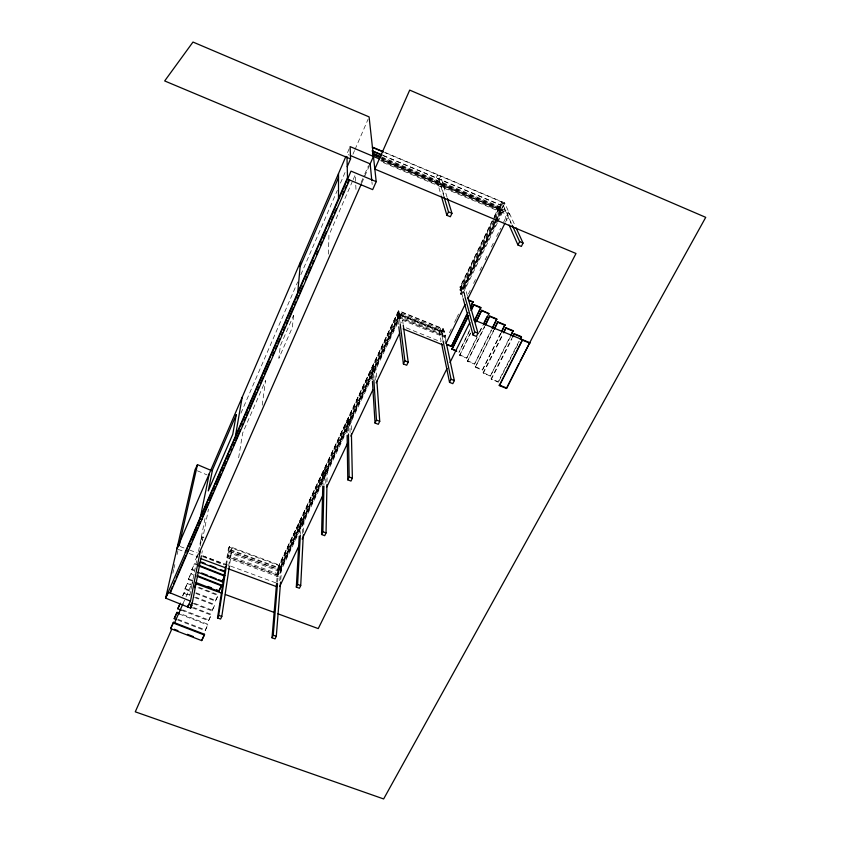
<?xml version="1.0" encoding="UTF-8"?>
<svg xmlns="http://www.w3.org/2000/svg" width="841" height="841" viewBox="0 0 841 841"><rect width="100%" height="100%" fill="white"/><g stroke="black" fill="none" stroke-linecap="round" stroke-linejoin="round"><path stroke-width="0.63" stroke-dasharray="4.21 3.15" d="M326.991 481.956L327.202 470.193L324.342 469.089L323.974 484.752M325.782 483.249L325.993 472.768L323.133 471.664L322.807 484.752M328.453 254.098L328.936 235.207L352.673 180.752M303.443 532.248L304.106 519.233L301.278 518.172L300.416 533.762M302.318 533.457L302.939 521.714L300.111 520.653L299.375 533.678M280.768 579.533L281.788 566.634L229.299 547.102L228.205 549.53L280.652 569.031L401.567 312.326L403.091 323.827M279.717 580.679L280.705 568.379L400.158 314.723L441.861 331.596L443.554 339.627M277.614 582.35L279.054 564.942L398.508 310.655L443.239 328.768L445.814 340.805M279.159 568.505L279.033 570.04L228.931 551.423L229.173 549.919L228.699 550.96L278.676 569.536L398.918 313.903M276.678 582.214L277.866 568.001L398.56 311.117L443.344 329.252L441.967 332.079L397.215 313.977L398.487 324.227M262.213 405.183L265.567 380.521L242.671 433.031L238.476 458.839M228.657 566.088L231.023 550.582L232.116 548.153L229.383 566.193M226.502 565.131L229.393 546.461L279.054 564.942L280.705 568.379L228.31 548.889L229.393 546.461M228.079 556.952L228.321 555.417L278.697 574.119L278.571 575.686L228.079 556.952L227.606 558.003L278.077 576.726L399.57 319.002M225.787 565.015L228.31 548.889M195.827 593.473L215.391 601.105L218.103 595.544L218.218 594.839L197.414 586.713M193.115 603.533L211.995 610.871L214.707 605.31L214.823 604.595L195.932 597.236M215.391 601.105L218.218 594.839M181.33 610.156L208.579 620.711L211.417 614.424L193.63 607.517M211.995 610.871L214.823 604.595M177.777 620.048L205.141 630.613L207.853 625.052L207.979 624.316L180.594 613.72M208.579 620.711L211.417 614.424M205.141 630.613L207.979 624.316M201.861 553.283L202.345 550.729M202.261 540.858L208.452 509.141M200.221 545.841L201.966 536.936L203.858 537.63M189.772 595.67L190.802 590.435M191.012 589.362L191.811 585.325M192.011 584.316L192.82 580.216M193.01 579.27L197.751 555.302M198.508 551.486L205.572 515.754M196.994 564.542L194.565 563.586L191.78 569.872L194.208 570.818M191.969 580.921L188.31 579.491L191.107 573.205L194.765 574.634M191.78 569.872L194.565 563.586M189.719 591.097L184.831 589.184L187.627 582.887L191.296 584.316M188.31 579.491L191.107 573.205M182.907 595.586L184.116 592.632L190.024 594.934M184.831 589.184L187.627 582.887M172.836 573.236L173.688 569.494M173.971 568.243L174.823 564.5M177.094 554.513L177.935 550.771M349.194 148.752L346.891 154.092L349.225 155.07M240.925 413.225L297.714 281.924M300.847 274.692L337.315 190.371M340.437 183.138L345.651 171.091M352.947 154.229L354.503 150.613M355.028 149.414L368.053 119.296M353.188 179.564L355.259 174.833L355.701 183.874M201.966 536.936L200.904 539.375L203.732 540.427M361.115 182.423L364.279 175.212M364.815 174.003L368.505 165.593M361.84 182.844L369.22 166.034M182.865 603.996L185.514 598.004M186.04 596.805L192.389 582.424M228.931 551.423L228.468 552.474L278.55 571.081L399.055 314.997M228.321 555.417L227.837 556.469L278.203 575.16L399.422 317.887M398.203 312.148L277.477 569.094L277.341 570.629L398.34 313.23L398.203 312.148L444.553 330.912L444.206 333.257L397.761 314.471L397.625 313.378L443.964 332.132L444.553 330.912M198.003 554.04L195.217 560.306L197.866 554.703M398.708 316.121L276.994 574.708L276.868 576.274L398.844 317.225L398.708 316.121L445.446 335.023L445.089 337.399L398.256 318.476L398.119 317.362L444.847 336.253L445.446 335.023M182.518 595.996L184.116 592.632M462.855 297.451L460.006 286.981L492.038 221.109M494.319 216.4L500.038 204.636L504.6 202.86L514.986 225.493M494.75 222.15L461.141 291.144L459.838 290.608L459.554 289.567L493.057 220.699M493.625 219.533L499.869 206.686L500.258 207.559L459.838 290.608M494.382 221.246L460.857 290.092L459.554 289.567M494.95 220.079L501.194 207.243L382.087 157.078M495.317 220.983L501.583 208.126L382.192 157.845M441.861 331.596L443.239 328.768M465.231 296.2L463.002 288.211L504.6 202.86L384.432 152.179M497.262 223.117L462.182 294.981L460.868 294.445L460.584 293.383L495.549 221.646M496.127 220.468L501.278 209.882L501.678 210.776L460.868 294.445M495.643 221.95L463.128 288.652L460.122 287.422L501.699 201.935L511.727 224.126M496.211 220.784L504.768 203.228L384.484 152.494M497.84 221.94L503.013 211.333L380.069 159.601M444.868 342.035L446.014 339.701M449.441 332.71L452.29 326.886M454.571 322.229L456.379 318.56M456.852 317.572L458.566 314.082M468.448 293.919L470.172 290.397M473.62 283.354L476.5 277.488M479.948 270.455L481.672 266.933M485.12 259.89L488.001 254.024M491.449 246.981L494.319 241.115M496.621 236.426L500.647 228.216M503.528 222.35L508.7 211.785L381.719 158.329M505.546 221.982L509.593 213.73L381.877 159.979M469.856 329.63L458.976 352.305L469.993 330.124M477.236 337.094L466.692 358.171L459.701 355.354L470.645 332.563M459.701 355.354L470.781 333.057M466.692 358.171L476.511 337.756M479.433 331.901L482.366 326.056M479.58 332.405L483.091 325.372M491.796 329.746L474.492 364.1L467.459 361.273L484.542 326.361M467.459 361.273L484.7 326.865M474.492 364.1L491.06 330.397M501.015 333.33L482.366 370.093L475.312 367.254L493.73 329.924M475.312 367.254L493.888 330.429M482.366 370.093L500.847 332.826M510.361 336.957L490.335 376.148L483.091 372.752L502.434 334.686M483.239 373.299L503.191 334.045M490.335 376.148L510.182 336.442M498.377 382.266L491.102 378.86L511.833 338.345M491.26 379.407L512.011 338.86M519.023 341.267L498.208 381.709L491.102 378.86M498.976 381.11L519.212 341.793M500.206 205.004L504.768 203.228M180.069 546.524L184.946 548.332M189.814 550.13L197.109 552.842M202.86 555.838L275.795 582.834M178.103 549.362L184.221 551.622M189.12 553.441L197.677 556.605M177.935 619.312L205.267 629.877M192.305 607.78L211.291 615.149M182.665 609.883L208.705 619.975M179.259 613.993L207.853 625.052M184.967 588.49L189.856 590.393M195.964 592.779L215.506 600.4M183.969 593.336L189.877 595.638M194.607 597.478L214.707 605.31M194.429 603.281L212.121 610.156M190.97 573.888L193.409 574.845M188.458 578.808L192.105 580.237M187.48 583.58L191.012 584.958M198.077 587.722L218.103 595.544M191.916 569.189L194.345 570.145M202.839 555.954L224.61 564.542M202.713 556.616L223.296 564.732M483.091 372.752L490.177 375.601M406.361 327.885L440.747 341.761M459.575 354.839L466.566 357.656M467.333 360.747L474.356 363.575M475.176 366.718L482.229 369.556M398.34 313.23L444.794 332.037M398.844 317.225L445.688 336.169M460.584 293.383L461.888 293.919L502.613 210.439L381.173 159.327M460.006 286.981L463.002 288.211M383.086 155.354L500.038 204.636L508.038 222.655M383.128 155.68L503.275 206.308L511.254 224.011M381.488 158.444L500.553 208.568L500.942 209.451L381.593 159.212M380.563 160.705L501.972 211.774L502.361 212.668L380.668 161.483M197.425 470.813L207.096 474.913M279.002 565.594L280.652 569.031M400.221 315.186L398.508 310.655L400.022 322.587M447.065 197.236L440.652 176.19L439.212 179.312L444.405 196.783M444.111 197.088L437.53 174.875L436.09 177.998L441.126 195.406M467.375 295.748L464.547 285.74L461.541 284.51L464.999 296.978M442.776 339.575L440.369 328.043L438.991 330.881L441.105 341.173M400.158 314.723L401.21 322.891M371.932 181.898L372.185 184.473M376.621 377.22L375.885 366.834L372.931 365.667L373.856 379.901M375.296 380.016L374.592 369.598L371.638 368.421L372.363 380.121M355.764 185.167L356.09 191.632M351.338 429.877L351.118 419.428L348.206 418.292L348.437 432.631M350.066 432.579L349.867 422.087L346.955 420.952L347.123 432.726M293.52 315.491L292.374 327.412L278.865 358.308L280.326 345.756L293.52 315.491"/><path stroke-width="1.26" d="M338.492 198.465L338.524 173.54M322.776 486.066L321.567 534.487L324.71 535.675L326.045 532.921L326.939 484.574M321.567 534.487L322.891 531.722L323.943 486.056M299.228 536.285L296.326 587.102L299.428 588.248L300.71 585.588L303.307 534.844M296.326 587.102L297.598 584.432L300.342 535.055M276.563 583.507L272.011 637.772L275.06 638.887L276.3 636.322L280.568 582.119M272.011 637.772L273.241 635.207L277.509 583.643M297.777 292.311L300.563 261.688M225.588 566.308L217.514 617.935L220.605 619.06L221.793 616.464L229.383 566.193M217.514 617.935L218.702 615.339L226.502 565.131M195.627 582.35L218.765 591.412L221.467 585.841L221.582 585.157L197.204 575.591M197.845 572.248L222.108 581.772L223.296 578.871M218.765 591.412L221.582 585.157M204.395 635.029L204.521 634.282L173.446 622.298L170.628 628.637L201.672 640.59L204.395 635.029L173.288 623.034L173.446 622.298M201.672 640.59L204.521 634.282M235.459 435.89L242.176 397.288M211.816 470.729L197.477 464.653L195.007 469.793L165.614 598.119L190.634 608.148L191.622 603.039M194.586 587.712L195.08 585.157M198.791 565.982L199.285 563.428M190.634 608.148L191.801 605.531L201.367 555.827M191.801 605.531L188.689 604.406L187.522 607.023L190.486 601.147L200.274 551.034M349.562 179.974L201.872 519.538L200.032 518.844L209.304 473.609M176.589 619.586L174.213 618.671L177.031 612.332L179.406 613.257M181.33 610.156L177.777 608.779L180.048 603.565M174.213 618.671L177.031 612.332M346.965 156.605L347.543 179.133L372.679 189.624L376.211 181.656L351.023 171.122L165.614 598.119L168.536 592.211L170.324 592.852L170.734 591.023M179.07 545.777L197.477 464.653M185.115 552.285L347.501 177.714M170.944 590.109L172.489 586.513M173.519 584.117L175.065 580.521M176.095 578.124L185.893 555.344M186.923 552.947L188.468 549.352M189.498 546.955L191.044 543.36M192.074 540.963L197.74 527.78M198.77 525.383L200.316 521.788M170.324 592.852L201.861 519.528L200.032 518.844M345.914 156.373L176.883 548.91L179.638 543.286M300.111 266.65L338.513 177.567M347.217 166.665L350.571 158.928L350.119 146.618L379.47 158.97M202.387 516.994L208.642 502.592M209.682 500.195L212.815 492.994M213.856 490.597L215.422 487.002M216.463 484.595L221.162 473.798M222.203 471.402L223.769 467.806M224.81 465.409L226.376 461.804M227.417 459.407L229.509 454.603M231.075 451.007L232.116 448.61M233.157 446.214L234.723 442.608M235.764 440.211L240.452 429.436M242.008 425.851L243.049 423.454M244.09 421.068L245.646 417.472M246.686 415.086L248.253 411.491M249.293 409.104L256.568 392.358M257.609 389.972L259.165 386.376M260.205 383.99L263.328 376.81M264.368 374.424L270.087 361.262M272.684 355.28L274.25 351.696M275.291 349.299L276.847 345.714M277.887 343.328L279.969 338.545M281.525 334.949L282.565 332.563M283.606 330.166L285.162 326.581M286.203 324.184L287.769 320.6M288.81 318.203L293.488 307.438M294.529 305.052L296.085 301.467M297.125 299.07L298.681 295.485M299.722 293.089L302.865 285.877M305.472 279.864L307.039 276.258M308.09 273.851L311.223 266.639M312.274 264.232L313.84 260.626M316.458 254.613L318.024 251.007M320.631 244.994L322.208 241.388M323.249 238.981L326.382 231.769M328.999 225.756L330.566 222.15M331.617 219.743L333.183 216.137M334.224 213.73L336.316 208.915M342.508 194.691L344.011 191.233M345.01 188.931L346.513 185.472M347.512 183.17L349.015 179.711M198.728 554.198L361.43 183.79M369.746 164.836L373.446 156.437M171.764 629.152L135.275 711.822L383.643 798.95L705.725 217.346L409.704 90.103L374.834 169.104L576.001 253.498L520.159 361.22M174.402 623.16L182.865 603.996M447.433 198.476L451.953 213.341L450.345 216.757L446.886 215.317L448.495 211.89L444.111 197.088M177.777 608.779L180.437 603.165M279.727 586.429L298.786 546.187M302.15 539.092L323.449 494.109M326.813 487.013L347.554 443.218M350.918 436.122L372.784 389.961M376.148 382.855L399.685 333.152M170.628 628.637L173.288 623.034M351.422 433.798L352.368 478.203L350.981 481.073L347.785 479.843L349.162 476.973L348.458 433.935M376.894 381.11L379.733 421.32L378.292 424.306L375.033 423.034L376.474 420.048L373.856 379.901M403.26 325.099L408.2 362.145L406.708 365.246L403.396 363.932L404.889 360.821L400.179 323.859M222.108 581.772L224.274 577.325M177.64 545.63L180.373 540.017M445.982 343.359L465.062 304.474M467.953 298.576L504.968 223.159M466.702 314.597L451.344 346.492L446.718 344.631M470.718 306.46L473.01 301.814L468.332 299.89M451.344 346.492L467.974 312.747M470.277 308.1L473.01 301.814M456.663 351.37L451.901 348.983L468.048 316.269M470.928 310.424L473.809 304.579L480.863 307.47L474.629 320.778M452.016 349.499L468.752 315.575M471.643 309.73L473.809 304.579M447.076 368.4L318.245 628.595L277.919 613.804M449.988 362.513L469.804 322.492M474.492 320.295L480.285 308.626M475.89 322.008L481.725 310.287L488.947 313.661L483.68 324.205M476.616 321.325L481.725 310.287M446.098 342.087L454.35 380.595L452.805 383.664L449.536 382.361L451.06 379.28L443.049 340.857M467.733 296.999L477.993 333.257L476.416 336.421L473.094 335.075L474.671 331.901L464.999 296.978M516.059 227.837L523.049 243.07L521.367 246.434L517.972 245.015L519.643 241.64L512.253 225.293M484.122 322.545L487.044 316.689M485.12 325.215L489.714 316.048L496.821 318.949L492.374 328.61M485.846 324.563L489.714 316.048M492.216 328.106L496.243 320.095M494.308 328.768L497.788 321.872L504.926 324.784L501.604 332.184M494.466 329.273L497.788 321.872M501.436 331.68L504.926 324.784M503.601 332.374L505.946 327.759L513.115 330.692L510.95 335.811M503.78 332.889L505.946 327.759M510.771 335.296L513.115 330.692M512.421 337.188L514.198 333.709L521.399 336.652L520.4 339.48M513.199 336.547L514.198 333.709M520.211 338.955L521.399 336.652M499.354 385.588L522.534 339.722L499.354 385.588L506.513 388.458L529.777 342.676L473.977 319.948M506.513 388.458L518.96 363.543M218.702 615.339L221.793 616.464M273.241 635.207L276.3 636.322M196.058 583.77L221.709 593.189M225.377 594.534L274.261 612.458M297.598 584.432L300.71 585.588M201.01 558.718L225.43 567.749M227.879 568.642L276.721 586.713M322.891 531.722L326.045 532.921M349.162 476.973L352.368 478.203M174.36 629.268L177.945 630.645M187.49 634.324L193.451 636.616M176.873 613.068L179.259 613.993M376.474 420.048L379.733 421.32M197.067 576.274L221.467 585.841M207.927 586.429L211.575 587.859M216.442 589.762L218.87 590.708M201.388 562.019L205.015 563.449M209.84 565.352L215.885 567.728M220.71 569.63L224.326 571.06M200.053 562.208L225.43 572.206M199.422 565.499L224.915 575.528M199.296 566.172L223.601 575.738M201.609 572.994L207.674 575.381M210.103 576.327L216.158 578.713M218.586 579.659L222.213 581.089M404.889 360.821L408.2 362.145M451.06 379.28L454.35 380.595M499.186 385.02L506.335 387.89M447.769 344.589L450.072 345.525M403.123 328.894L442.45 344.757M451.901 348.983L456.537 350.855M514.377 334.224L521.588 337.167M522.734 340.248L529.977 343.202M474.671 331.901L477.993 333.257M168.536 592.211L190.486 601.147M468.458 300.363L473.136 302.276M473.946 305.052L481.01 307.943M481.861 310.771L488.947 313.661M489.861 316.542L496.978 319.443M497.946 322.376L505.094 325.288M506.124 328.263L513.304 331.196M350.571 158.928L164.678 80.946L192.988 42.05L369.094 116.888L376.211 181.656M448.495 211.89L451.953 213.341M519.643 241.64L523.049 243.07M372.237 150.781L381.877 154.849M372.269 151.107L381.93 155.175M372.468 153.03L380.889 156.573M372.552 153.787L380.994 157.341M373.257 154.765L380.51 157.824M350.392 155.553L370.177 163.858L371.806 180.605M372.416 147.101L383.233 151.664M372.447 147.427L383.275 151.99M509.089 225.01L517.972 245.015M441.493 196.657L446.886 215.317M463.191 298.713L473.094 335.075M441.63 343.748L449.536 382.361M398.802 326.781L403.396 363.932M372.447 381.425L375.033 423.034M347.154 435.344L347.785 479.843M236.258 414.75L232.747 434.345L208.263 490.913L212.5 469.856L236.258 414.75"/></g></svg>
